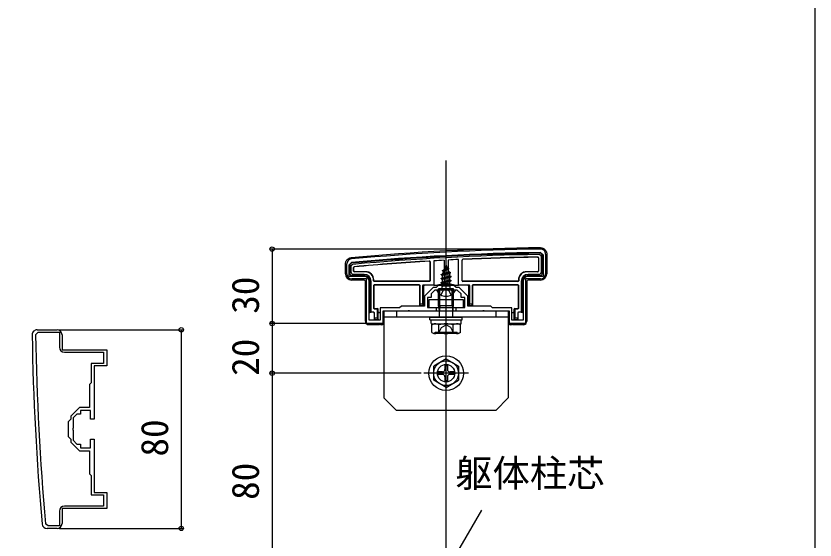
# Model space of a CAD drawing. Units: millimetres, scale not verified. Extents: x -875 to 875, y -1307 to 1299.
# Drawn here: x 553.5 to 875, y 461.1 to 672.2 of the extents above; entities that cross this region are included whole.
import ezdxf
from ezdxf.enums import TextEntityAlignment as Align

# ---------------------------------------------------------------- set-up
doc = ezdxf.new("R2010")
doc.units = ezdxf.units.MM
doc.header["$LTSCALE"] = 4
for name, color, linetype in [('0-3_YKK_11', 7, 'Continuous'), ('0-5_YKK_13', 4, 'Continuous'), ('0-6_YKK_D', 6, 'Continuous'), ('0-7_YKK_ZWAK', 7, 'Continuous'), ('0-8_YSS_K', 3, 'Continuous')]:
    doc.layers.add(name, color=color, linetype=linetype)
doc.styles.add('ＭＳ ゴシック', font='')
doc.styles.get('ＭＳ ゴシック').set_extended_font_data('MS Gothic')

msp = doc.modelspace()

# ---------------------------------------------------------------- linework, layer by layer
at = {"layer": '0-3_YKK_11'}
for p, q in [((766.558, 576.299), (766.558, 568.299)), ((686.558, 568.299), (686.558, 572.299)), ((764.558, 566.299), (758.558, 566.299)), ((562, 545.753), (570, 545.753)), ((572, 543.753), (572, 537.753)), ((570, 465.753), (566, 465.753))]:
    msp.add_line(p, q, dxfattribs=at)
for points in [[(764.543, 576.899), (765.558, 575.899), (765.558, 567.299), (759.558, 567.299)], [(693.558, 567.299), (687.558, 567.299), (687.558, 571.897), (688.467, 572.893)], [(758.558, 566.299), (758.558, 548.299), (752.058, 548.299), (752.058, 553.299), (742.016, 553.299), (741.833, 553.419), (741.283, 553.419), (741.099, 553.299), (730.558, 553.299), (730.558, 554.799), (734.058, 554.799), (734.058, 558.799), (732.558, 558.799), (732.558, 560.299), (731.058, 561.799), (727.016, 561.799), (726.833, 561.919), (726.283, 561.919), (726.099, 561.799), (722.058, 561.799), (720.558, 560.299), (720.558, 558.799), (719.058, 558.799), (719.058, 554.799), (722.558, 554.799), (722.558, 553.299), (712.016, 553.299), (711.833, 553.419), (711.283, 553.419), (711.099, 553.299), (701.058, 553.299), (701.058, 548.299), (694.558, 548.299), (694.558, 566.299), (688.558, 566.299)], [(757.558, 565.299), (757.558, 549.599), (753.058, 549.599), (753.058, 554.599), (745.258, 554.599), (744.558, 555.299), (735.258, 555.299), (735.258, 559.296), (731.755, 562.799), (730.558, 562.799), (729.558, 563.799), (723.558, 563.799), (722.558, 562.799), (721.361, 562.799), (717.858, 559.296), (717.858, 555.299), (708.558, 555.299), (707.858, 554.599), (700.058, 554.599), (700.058, 549.599), (695.558, 549.599), (695.558, 565.299)], [(561.4, 543.739), (562.4, 544.753), (571, 544.753), (571, 538.753)], [(572, 537.753), (590, 537.753), (590, 531.253), (585, 531.253), (585, 521.211), (584.88, 521.028), (584.88, 520.478), (585, 520.295), (585, 509.753), (583.5, 509.753), (583.5, 513.253), (579.5, 513.253), (579.5, 511.753), (578, 511.753), (576.5, 510.253), (576.5, 506.211), (576.38, 506.028), (576.38, 505.478), (576.5, 505.295), (576.5, 501.253), (578, 499.753), (579.5, 499.753), (579.5, 498.253), (583.5, 498.253), (583.5, 501.753), (585, 501.753), (585, 491.211), (584.88, 491.028), (584.88, 490.478), (585, 490.295), (585, 480.253), (590, 480.253), (590, 473.753), (572, 473.753), (572, 467.753)], [(573, 536.753), (588.7, 536.753), (588.7, 532.253), (583.7, 532.253), (583.7, 524.453), (583, 523.753), (583, 514.453), (579.003, 514.453), (575.5, 510.95), (575.5, 509.753), (574.5, 508.753), (574.5, 502.753), (575.5, 501.753), (575.5, 500.556), (579.003, 497.053), (583, 497.053), (583, 487.753), (583.7, 487.053), (583.7, 479.253), (588.7, 479.253), (588.7, 474.753), (573, 474.753)], [(571, 472.753), (571, 466.753), (566.402, 466.753), (565.406, 467.663)]]:
    msp.add_lwpolyline(points, dxfattribs=at)
for centre, radius, start, end in [((778.973, -421.6), 1000.003, 90.82764, 95.19793), ((778.973, -421.595), 998.598, 90.82796, 95.20003), ((764.558, 576.299), 2, 0.00001, 90.82763), ((688.558, 572.299), 2, 95.19795, 180), ((688.558, 568.299), 2, 180.00001, 269.99999), ((693.558, 565.299), 2, 0.00001, 89.99999), ((759.558, 565.299), 2, 90.00001, 179.99999), ((764.558, 568.299), 2, 270.00001, 359.99999), ((562, 543.753), 2, 90.00001, 180.82763), ((1559.898, 558.169), 1000.003, 180.82764, 185.19793), ((1559.894, 558.169), 998.598, 180.82796, 185.20003), ((570, 543.753), 2, 0.00001, 89.99999), ((573, 538.753), 2, 180.00001, 269.99999), ((573, 472.753), 2, 90.00001, 179.99999), ((566, 467.753), 2, 185.19795, 270), ((570, 467.753), 2, 270.00001, 359.99999)]:
    msp.add_arc(centre, radius, start, end, dxfattribs=at)
at = {"layer": '0-5_YKK_13'}
for p, q in [((765.258, 568.299), (765.258, 575.899)), ((767.058, 576.304), (767.058, 568.294)), ((686.058, 568.294), (686.058, 572.303)), ((720.058, 573.063), (720.058, 565.599)), ((720.136, 573.147), (720.136, 565.52)), ((721.609, 573.551), (721.558, 563.799)), ((725.757, 573.781), (725.807, 564.299)), ((726.558, 558.299), (726.558, 572.453)), ((727.359, 573.866), (727.308, 564.299)), ((731.558, 563.799), (731.504, 574.072)), ((732.979, 565.52), (732.979, 573.855)), ((733.058, 565.599), (733.058, 573.78)), ((763.679, 574.702), (763.679, 569.477)), ((763.758, 574.782), (763.758, 569.399)), ((764.758, 575.401), (764.758, 568.789)), ((687.858, 571.897), (687.858, 568.299)), ((688.358, 568.789), (688.358, 571.449)), ((689.358, 569.399), (689.358, 570.892)), ((689.436, 569.477), (689.436, 570.82)), ((694.058, 569.099), (689.658, 569.099)), ((694.136, 569.177), (689.736, 569.177)), ((725.525, 569.307), (725.134, 568.362)), ((725.134, 568.362), (727.627, 569.217)), ((725.158, 569.519), (727.608, 570.314)), ((725.158, 569.619), (725.811, 569.996)), ((725.158, 569.519), (725.525, 569.307)), ((725.525, 569.307), (727.257, 570.111)), ((726.558, 571.799), (725.811, 569.996)), ((725.811, 569.996), (726.982, 570.775)), ((725.958, 571.109), (726.211, 570.962)), ((726.558, 571.799), (726.982, 570.775)), ((726.982, 570.775), (727.608, 570.414)), ((727.257, 570.111), (727.608, 570.314)), ((727.257, 570.111), (727.627, 569.217)), ((727.608, 570.314), (727.608, 570.414)), ((727.627, 569.217), (728.308, 568.824)), ((763.379, 569.177), (758.979, 569.177)), ((763.458, 569.099), (759.058, 569.099)), ((688.558, 567.599), (693.558, 567.599)), ((693.558, 568.099), (689.048, 568.099)), ((697.436, 565.599), (697.436, 565.877)), ((724.558, 568.029), (728.308, 568.824)), ((724.558, 567.929), (728.308, 568.724)), ((724.558, 568.029), (725.134, 568.362)), ((724.558, 567.929), (724.558, 568.029)), ((724.558, 567.929), (725.083, 567.626)), ((728.558, 567.234), (724.558, 566.439)), ((724.558, 566.339), (728.558, 567.134)), ((724.558, 566.439), (725.083, 566.742)), ((724.558, 566.339), (724.558, 566.439)), ((724.558, 566.339), (725.083, 566.036)), ((727.923, 568.502), (725.083, 567.626)), ((725.083, 566.742), (725.083, 567.626)), ((725.083, 566.742), (728.033, 567.537)), ((728.033, 566.831), (725.083, 566.036)), ((725.083, 565.152), (725.083, 566.036)), ((725.083, 565.152), (728.033, 565.947)), ((727.923, 568.502), (728.308, 568.724)), ((727.923, 568.502), (728.033, 568.238)), ((728.033, 567.537), (728.033, 568.238)), ((728.033, 567.537), (728.558, 567.234)), ((728.033, 566.831), (728.558, 567.134)), ((728.033, 565.947), (728.033, 566.831)), ((728.033, 565.947), (728.558, 565.644)), ((728.308, 568.724), (728.308, 568.824)), ((728.558, 567.134), (728.558, 567.234)), ((755.679, 565.877), (755.679, 565.599)), ((764.067, 568.099), (759.558, 568.099)), ((759.558, 567.599), (764.558, 567.599)), ((693.559, 565.799), (688.553, 565.799)), ((694.058, 549.296), (694.058, 565.3)), ((695.858, 565.299), (695.858, 552.862)), ((696.358, 552.877), (696.358, 565.299)), ((697.358, 565.52), (697.358, 565.799)), ((697.358, 563.577), (697.358, 554.52)), ((697.436, 563.499), (697.436, 554.599)), ((719.836, 565.22), (697.658, 565.22)), ((715.758, 563.877), (697.658, 563.877)), ((719.758, 565.299), (697.736, 565.299)), ((715.679, 563.799), (697.736, 563.799)), ((715.979, 555.599), (715.979, 563.499)), ((716.058, 556.099), (716.058, 563.577)), ((717.058, 563.499), (717.058, 556.099)), ((721.558, 563.799), (717.362, 563.799)), ((717.558, 555.599), (717.558, 563.499)), ((721.558, 563.799), (721.858, 563.799)), ((721.858, 563.799), (722.13, 563.799)), ((722.422, 563.799), (723.121, 563.799)), ((723.121, 563.799), (729.995, 563.799)), ((724.558, 564.849), (728.558, 565.644)), ((728.558, 565.544), (724.558, 564.749)), ((724.558, 564.749), (725.083, 564.446)), ((724.778, 563.386), (725.083, 563.562)), ((728.193, 563.386), (724.778, 563.386)), ((724.923, 562.299), (724.923, 563.386)), ((728.033, 565.241), (725.083, 564.446)), ((725.083, 563.562), (725.083, 564.446)), ((725.083, 563.562), (728.033, 564.357)), ((725.199, 563.386), (728.558, 564.054)), ((728.558, 563.954), (725.702, 563.386)), ((727.308, 564.299), (725.807, 564.299)), ((725.807, 564.299), (725.807, 564.185)), ((726.558, 541.731), (726.558, 564.731)), ((728.033, 563.651), (727.052, 563.386)), ((727.308, 564.185), (727.308, 564.299)), ((728.033, 564.357), (728.033, 565.241)), ((728.033, 564.357), (728.558, 564.054)), ((728.033, 563.651), (728.558, 563.954)), ((728.033, 563.386), (728.033, 563.651)), ((728.193, 562.299), (728.193, 563.386)), ((728.558, 563.954), (728.558, 564.054)), ((729.995, 563.799), (730.693, 563.799)), ((730.985, 563.799), (731.258, 563.799)), ((731.258, 563.799), (731.558, 563.799)), ((735.753, 563.799), (731.558, 563.799)), ((755.458, 565.22), (733.279, 565.22)), ((755.379, 565.299), (733.358, 565.299)), ((735.558, 563.499), (735.558, 555.599)), ((736.058, 556.099), (736.058, 563.499)), ((737.058, 563.577), (737.058, 556.099)), ((737.136, 563.499), (737.136, 555.599)), ((755.458, 563.877), (737.358, 563.877)), ((755.379, 563.799), (737.436, 563.799)), ((755.679, 554.599), (755.679, 563.499)), ((755.758, 565.799), (755.758, 565.52)), ((755.758, 554.52), (755.758, 563.577)), ((756.758, 565.299), (756.758, 552.877)), ((757.258, 552.862), (757.258, 565.299)), ((759.058, 565.3), (759.058, 549.296)), ((764.562, 565.799), (759.557, 565.799)), ((730.153, 561.799), (722.962, 561.799)), ((729.558, 562.231), (723.558, 562.231)), ((723.558, 555.577), (723.558, 562.231)), ((724.098, 555.577), (724.098, 562.231)), ((724.508, 559.833), (725.413, 561.648)), ((726.558, 562.257), (725.413, 561.648)), ((726.558, 562.257), (727.703, 561.648)), ((728.608, 559.833), (727.703, 561.648)), ((729.018, 555.577), (729.018, 562.231)), ((729.558, 555.577), (729.558, 562.231)), ((697.658, 554.22), (698.758, 554.22)), ((697.736, 554.299), (698.958, 554.299)), ((698.958, 554.227), (698.758, 554.22)), ((698.758, 554.22), (698.758, 550.399)), ((699.258, 553.936), (699.258, 553.999)), ((701.558, 553.299), (701.558, 518.299)), ((751.558, 553.299), (701.558, 553.299)), ((706.558, 553.299), (706.558, 550.799)), ((716.042, 555.599), (715.979, 555.599)), ((716.058, 556.099), (716.042, 555.599)), ((716.042, 555.599), (717.558, 555.599)), ((717.058, 556.099), (716.058, 556.099)), ((717.058, 556.099), (717.558, 555.599)), ((723.558, 555.577), (729.558, 555.577)), ((723.883, 553.577), (723.558, 555.577)), ((724.098, 555.577), (723.883, 553.577)), ((723.883, 550.799), (723.883, 553.577)), ((729.018, 555.577), (729.233, 553.577)), ((729.233, 553.577), (729.558, 555.577)), ((729.233, 550.799), (729.233, 553.577)), ((735.558, 555.599), (736.058, 556.099)), ((735.558, 555.599), (737.073, 555.599)), ((737.058, 556.099), (736.058, 556.099)), ((737.073, 555.599), (737.058, 556.099)), ((737.073, 555.599), (737.136, 555.599)), ((746.558, 553.299), (746.558, 550.799)), ((751.558, 553.299), (751.558, 518.299)), ((751.858, 548.298), (751.858, 553.299)), ((753.858, 553.999), (753.858, 553.936)), ((753.858, 553.936), (753.858, 549.899)), ((754.158, 554.299), (755.379, 554.299)), ((754.358, 554.22), (754.158, 554.227)), ((754.358, 554.22), (755.458, 554.22)), ((754.358, 550.399), (754.358, 554.22)), ((695.56, 552.799), (695.858, 552.799)), ((695.858, 552.862), (696.358, 552.877)), ((695.858, 552.862), (695.858, 552.799)), ((697.458, 552.877), (696.358, 552.877)), ((697.671, 552.493), (697.671, 552.491)), ((697.671, 552.491), (697.671, 549.899)), ((697.742, 549.899), (697.671, 549.899)), ((697.758, 550.399), (697.742, 549.899)), ((697.742, 549.899), (699.258, 549.899)), ((697.758, 550.399), (697.758, 552.577)), ((698.758, 550.399), (697.758, 550.399)), ((699.558, 552.799), (699.955, 552.799)), ((751.558, 550.799), (701.558, 550.799)), ((720.058, 549.799), (720.058, 550.799)), ((720.058, 550.799), (733.058, 550.799)), ((720.058, 549.799), (733.058, 549.799)), ((720.501, 549.799), (732.682, 549.799)), ((720.501, 548.277), (720.501, 549.799)), ((733.058, 549.799), (733.058, 550.799)), ((753.16, 552.799), (753.558, 552.799)), ((753.858, 549.899), (754.358, 550.399)), ((753.858, 549.899), (755.373, 549.899)), ((755.358, 550.399), (754.358, 550.399)), ((755.358, 552.577), (755.358, 550.399)), ((755.373, 549.899), (755.358, 550.399)), ((755.373, 549.899), (755.444, 549.899)), ((755.444, 552.493), (755.444, 552.491)), ((755.444, 552.491), (755.444, 549.899)), ((756.758, 552.877), (755.658, 552.877)), ((756.758, 552.877), (757.258, 552.862)), ((757.258, 552.862), (757.258, 552.799)), ((757.258, 552.799), (757.555, 552.799)), ((695.258, 548.345), (695.258, 547.829)), ((695.72, 547.891), (699.795, 547.891)), ((700.092, 547.875), (700.258, 547.799)), ((700.258, 548.299), (700.258, 547.799)), ((700.759, 547.799), (700.258, 547.799)), ((720.784, 547.731), (721.65, 548.231)), ((720.784, 544.731), (720.784, 547.731)), ((721.65, 548.231), (731.465, 548.231)), ((723.458, 544.231), (724.704, 546.731)), ((723.671, 544.746), (723.671, 547.715)), ((724.704, 546.731), (726.558, 547.716)), ((728.411, 546.731), (726.558, 547.716)), ((729.658, 544.231), (728.411, 546.731)), ((729.444, 544.746), (729.444, 547.715)), ((732.331, 547.731), (731.465, 548.231)), ((732.331, 544.731), (732.331, 547.731)), ((752.858, 547.799), (752.357, 547.799)), ((753.32, 547.891), (757.395, 547.891)), ((757.858, 548.345), (757.858, 547.829)), ((720.784, 544.731), (721.65, 544.231)), ((731.465, 544.231), (721.65, 544.231)), ((722.126, 544.231), (722.126, 544.831)), ((722.126, 544.831), (730.989, 544.831)), ((730.989, 544.231), (730.989, 544.831)), ((732.331, 544.731), (731.465, 544.231)), ((726.558, 519.299), (726.558, 537.299)), ((726.558, 534.049), (721.558, 531.162)), ((726.558, 534.049), (731.558, 531.162)), ((721.558, 525.436), (721.558, 531.162)), ((726.058, 531.449), (726.058, 529.799)), ((726.058, 531.449), (727.058, 531.449)), ((727.058, 531.449), (727.058, 529.799)), ((731.558, 531.162), (731.558, 525.436)), ((735.558, 528.299), (717.558, 528.299)), ((725.058, 528.799), (723.408, 528.799)), ((723.408, 527.799), (723.408, 528.799)), ((725.058, 527.799), (723.408, 527.799)), ((729.708, 528.799), (728.058, 528.799)), ((729.708, 527.799), (728.058, 527.799)), ((729.708, 528.799), (729.708, 527.799)), ((726.558, 522.549), (721.558, 525.436)), ((726.058, 526.799), (726.058, 525.149)), ((727.058, 525.149), (726.058, 525.149)), ((726.558, 522.549), (731.558, 525.436)), ((727.058, 526.799), (727.058, 525.149)), ((706.558, 513.299), (701.558, 518.299)), ((746.558, 513.299), (751.558, 518.299)), ((746.558, 513.299), (706.558, 513.299))]:
    msp.add_line(p, q, dxfattribs=at)
for points in [[(764.526, 578.799), (764.83, 578.785), (765.129, 578.734), (765.421, 578.647), (765.7, 578.525), (765.96, 578.371), (766.202, 578.185), (766.419, 577.972), (766.607, 577.734), (766.766, 577.475), (766.892, 577.199), (766.983, 576.909), (767.039, 576.608), (767.058, 576.304)], [(764.057, 576.091), (764.273, 576.061), (764.469, 575.964), (764.624, 575.812), (764.723, 575.618), (764.758, 575.401)], [(764.547, 576.599), (764.549, 576.599), (764.55, 576.599), (764.551, 576.599), (764.552, 576.599), (764.553, 576.599), (764.555, 576.599), (764.556, 576.599), (764.557, 576.599)], [(765.258, 575.908), (765.221, 576.122), (765.12, 576.315), (764.966, 576.467), (764.772, 576.565), (764.557, 576.599)], [(686.058, 572.303), (686.07, 572.549), (686.106, 572.792), (686.166, 573.03), (686.249, 573.263), (686.354, 573.484), (686.481, 573.695), (686.629, 573.893), (686.794, 574.074), (686.977, 574.238), (687.175, 574.384), (687.387, 574.51), (687.61, 574.614), (687.841, 574.695), (688.081, 574.753), (688.327, 574.788)], [(688.486, 572.593), (688.169, 572.479), (687.943, 572.231), (687.858, 571.906)], [(688.486, 572.593), (688.487, 572.594), (688.488, 572.594), (688.489, 572.594), (688.49, 572.594), (688.492, 572.594), (688.494, 572.594)], [(719.74, 573.363), (719.897, 573.329), (720.014, 573.219), (720.058, 573.063)], [(720.136, 573.147), (720.093, 573.302), (719.976, 573.412), (719.818, 573.446)], [(733.265, 574.154), (733.121, 574.11), (733.017, 574.001), (732.979, 573.855)], [(733.058, 573.78), (733.096, 573.926), (733.2, 574.035), (733.344, 574.079)], [(763.374, 575.002), (763.526, 574.963), (763.638, 574.854), (763.679, 574.702)], [(763.758, 574.782), (763.716, 574.934), (763.605, 575.043), (763.453, 575.082)], [(688.358, 571.449), (688.44, 571.777), (688.667, 572.025), (688.986, 572.137)], [(689.631, 571.191), (689.492, 571.142), (689.394, 571.035), (689.358, 570.892)], [(689.436, 570.82), (689.472, 570.963), (689.571, 571.071), (689.709, 571.119)], [(725.158, 569.519), (725.158, 569.619), (727.608, 570.414)], [(725.958, 571.109), (725.958, 571.209), (726.425, 571.479)], [(722.13, 563.799), (722.26, 563.799), (722.364, 563.799), (722.422, 563.799)], [(724.558, 564.749), (724.558, 564.849), (725.083, 565.152)], [(725.577, 564.126), (725.697, 564.138), (725.779, 564.159), (725.807, 564.185)], [(727.308, 564.185), (727.337, 564.159), (727.418, 564.138), (727.538, 564.126)], [(728.033, 565.241), (728.558, 565.544), (728.558, 565.644)], [(730.693, 563.799), (730.751, 563.799), (730.855, 563.799), (730.985, 563.799)], [(698.758, 550.399), (699.258, 549.899), (699.258, 553.936)], [(751.858, 553.299), (701.258, 553.299), (701.258, 548.298)], [(695.423, 547.889), (695.461, 547.892), (695.539, 547.89), (695.646, 547.89)], [(720.501, 548.231), (732.682, 548.231), (732.682, 549.753)], [(752.858, 548.299), (752.858, 547.799), (753.023, 547.875)], [(757.469, 547.89), (757.576, 547.89), (757.654, 547.892), (757.692, 547.889)]]:
    msp.add_lwpolyline(points, dxfattribs=at)
msp.add_lwpolyline([(719.558, 554.799), (733.558, 554.799), (733.558, 557.799), (719.558, 557.799)], close=True, dxfattribs=at)
for radius in [7, 5, 3.5]:
    msp.add_circle((726.558, 528.299), radius, dxfattribs=at)
for centre, radius, start, end in [((778.973, -421.597), 1000.5, 90.82736, 95.19818), ((778.973, -421.597), 998.3, 90.82797, 95.20003), ((778.973, -421.597), 997.8, 90.85656, 95.17429), ((764.558, 575.899), 0.7, 0, 0.78548), ((778.973, -421.597), 996.8, 93.4022, 95.14228), ((778.973, -421.597), 996.721, 93.40699, 95.13815), ((778.973, -421.597), 996.8, 93.0603, 93.29912), ((778.973, -421.597), 996.8, 92.72956, 92.96812), ((778.973, -421.597), 996.8, 90.89213, 92.6282), ((778.973, -421.597), 996.721, 90.89672, 92.62388), ((688.558, 571.897), 0.7, 179.29213, 180), ((689.658, 569.399), 0.3, 180.00157, 269.99843), ((689.736, 569.477), 0.3, 180.00157, 269.99843), ((763.379, 569.477), 0.3, 270.00157, 359.99843), ((763.458, 569.399), 0.3, 270.00157, 359.99843), ((688.558, 568.299), 0.7, 180, 180.77436), ((688.558, 568.299), 0.7, 180.77436, 269.22564), ((688.558, 568.299), 0.7, 269.22564, 270), ((693.558, 565.299), 2.8, 0, 90), ((693.558, 565.299), 2.3, 0, 90), ((759.558, 565.299), 2.8, 90, 180), ((759.558, 565.299), 2.3, 90, 180), ((764.558, 568.299), 0.7, 270, 270.77436), ((764.558, 568.299), 0.7, 270.77436, 359.22564), ((764.558, 568.299), 0.7, 359.22564, 0), ((697.658, 565.52), 0.3, 180.00157, 269.99843), ((697.658, 563.577), 0.3, 90.00157, 179.99843), ((697.736, 565.599), 0.3, 180.00157, 269.99843), ((697.736, 563.499), 0.3, 90.00157, 179.99843), ((715.679, 563.499), 0.3, 0.00157, 89.99843), ((715.758, 563.577), 0.3, 0.00157, 89.99843), ((717.858, 563.499), 0.3, 90, 180), ((719.758, 565.599), 0.3, 270.00157, 359.99843), ((719.836, 565.52), 0.3, 270.00157, 359.99843), ((733.279, 565.52), 0.3, 180.00157, 269.99843), ((733.358, 565.599), 0.3, 180.00157, 269.99843), ((735.258, 563.499), 0.3, 0, 90), ((737.358, 563.577), 0.3, 90.00157, 179.99843), ((737.436, 563.499), 0.3, 90.00157, 179.99843), ((755.379, 565.599), 0.3, 270.00157, 359.99843), ((755.379, 563.499), 0.3, 0.00157, 89.99843), ((755.458, 565.52), 0.3, 270.00157, 359.99843), ((755.458, 563.577), 0.3, 0.00157, 89.99843), ((722.962, 561.644), 0.154, 90, 207.28096), ((726.558, 563.499), 4.2, 207.28096, 332.71904), ((724.423, 562.299), 0.5, 270, 0), ((728.693, 562.299), 0.5, 180, 270), ((730.153, 561.644), 0.154, 332.71904, 90), ((697.658, 554.52), 0.3, 180.00157, 269.99843), ((697.736, 554.599), 0.3, 180.00157, 269.99843), ((698.958, 553.999), 0.3, 0, 90), ((754.158, 553.999), 0.3, 90, 180), ((755.379, 554.599), 0.3, 270.00157, 359.99843), ((755.458, 554.52), 0.3, 270.00157, 359.99843), ((697.458, 552.577), 0.3, 0.00157, 89.99843), ((699.558, 552.499), 0.3, 90, 180), ((753.558, 552.499), 0.3, 0, 90), ((755.658, 552.577), 0.3, 90.00157, 179.99843), ((722.213, 545.565), 2.598, 55.86369, 115.45615), ((726.558, 538.609), 9.553, 72.41205, 107.58795), ((730.902, 545.565), 2.598, 64.54385, 124.13631), ((722.213, 546.896), 2.598, 244.54385, 304.13631), ((726.558, 553.852), 9.553, 252.41205, 287.58795), ((730.902, 546.896), 2.598, 235.86369, 295.45615), ((725.058, 529.799), 1, 270, 0), ((725.058, 526.799), 1, 0, 90), ((728.058, 529.799), 1, 180, 270), ((728.058, 526.799), 1, 90, 180)]:
    msp.add_arc(centre, radius, start, end, dxfattribs=at)
for centre, major_axis, ratio, start_param, end_param in [((694.058, 565.799), (2.334, 2.334), 0.999973, 5.4978009, 7.0685698), ((694.136, 565.877), (2.334, 2.334), 0.999973, 5.4978009, 7.0685698), ((758.979, 565.877), (-2.334, 2.334), 0.999973, 5.4978009, 7.0685698), ((759.058, 565.799), (-2.334, 2.334), 0.999973, 5.4978009, 7.0685698), ((688.562, 568.304), (-1.774, -1.774), 0.99628, 5.4996506, 7.06672), ((689.067, 568.808), (0.509, 0.509), 0.973329, 2.3697096, 3.9134757), ((764.048, 568.808), (-0.509, 0.509), 0.973329, 2.3697096, 3.9134757), ((764.553, 568.304), (1.774, -1.774), 0.99628, 5.4996506, 7.06672), ((693.557, 565.298), (0.355, 0.355), 0.99628, 5.4996506, 7.06672), ((717.362, 563.499), (-0.304, 0), 0.986394, 4.712389, 6.2831853), ((726.558, 563.3), (-4.247, 0), 0.2, 4.9453979, 5.6551575), ((726.558, 563.3), (-4.247, 0), 0.2, 3.7696205, 4.4793801), ((735.753, 563.499), (-0.304, 0), 0.986394, 3.1415927, 4.712389), ((759.559, 565.298), (-0.355, 0.355), 0.99628, 5.4996506, 7.06672), ((698.958, 553.927), (0.214, 0.217), 0.969074, 5.5054223, 7.0762187), ((754.158, 553.927), (-0.214, 0.217), 0.969074, 5.490152, 7.0609483), ((695.56, 552.499), (0.302, -0.012), 0.991215, 1.6103939, 1.6184742), ((697.373, 552.493), (-0.115, 0.277), 0.992623, 4.322301, 5.8878614), ((699.558, 552.493), (0.213, 0.213), 0.994778, 0.7880162, 2.3535765), ((699.955, 552.499), (0.302, 0.012), 0.991215, 1.1858441, 1.5311987), ((753.16, 552.499), (0.302, -0.012), 0.991215, 1.6103939, 1.9557485), ((753.558, 552.493), (-0.213, 0.213), 0.994778, 3.9296088, 5.4951691), ((755.742, 552.493), (0.115, 0.277), 0.992623, 0.3953239, 1.9608843), ((757.555, 552.499), (0.302, 0.012), 0.991215, 1.5231185, 1.5311987), ((695.56, 549.302), (-1.065, -1.065), 0.99628, 5.4996506, 6.8675658), ((695.817, 549.558), (-2.691, -1.61), 0.42434, 1.1193596, 1.1798003), ((695.72, 547.872), (-0.3, 0), 0.061163, 4.712389, 4.9625918), ((699.795, 547.872), (-0.3, 0), 0.061163, 3.2741442, 4.712389), ((700.757, 548.3), (0.355, -0.355), 0.99628, 5.4996506, 7.06672), ((752.359, 548.3), (-0.355, -0.355), 0.99628, 5.4996506, 7.06672), ((753.32, 547.872), (-0.3, 0), 0.061163, 4.712389, 6.1506338), ((757.395, 547.872), (-0.3, 0), 0.061163, 4.4621862, 4.712389), ((757.298, 549.558), (-2.691, 1.61), 0.42434, 1.9617924, 2.0222331), ((757.555, 549.302), (1.065, -1.065), 0.99628, 5.6988048, 7.06672)]:
    msp.add_ellipse(centre, major_axis=major_axis, ratio=ratio, start_param=start_param, end_param=end_param, dxfattribs=at)
at = {"layer": '0-6_YKK_D'}
for p, q in [((763.558, 578.299), (655.558, 578.299)), ((656.558, 578.299), (656.558, 548.299)), ((694.558, 548.299), (655.558, 548.299)), ((694.558, 548.299), (655.558, 548.299)), ((656.558, 548.299), (656.558, 528.299)), ((571, 545.753), (621, 545.753)), ((620, 545.753), (620, 465.753)), ((716.558, 528.299), (655.558, 528.299)), ((716.558, 528.299), (655.558, 528.299)), ((656.558, 528.299), (656.558, 448.299)), ((571, 465.753), (621, 465.753))]:
    msp.add_line(p, q, dxfattribs=at)
msp.add_lwpolyline([(726.558, 448.299), (728.308, 451.33), (740.916, 473.164)], dxfattribs=at)
for centre in [(656.558, 578.299), (620, 545.753), (656.558, 548.299), (656.558, 548.299), (656.558, 528.299), (656.558, 528.299), (620, 465.753)]:
    msp.add_circle(centre, 0.875, dxfattribs=at)
at = {"layer": '0-7_YKK_ZWAK'}
msp.add_lwpolyline([(-875, -1307.1), (875, -1307.1), (875, 1242.9)], dxfattribs=at)
at = {"layer": '0-8_YSS_K'}
msp.add_line((726.558, 391.576), (726.558, 613.928), dxfattribs=at)

# ---------------------------------------------------------------- texts
at = {"layer": '0-6_YKK_D', "style": 'ＭＳ ゴシック'}
for s, p in [('30', (654.558, 552.219)), ('20', (654.558, 527.219)), ('80', (618, 494.716)), ('80', (654.558, 477.262))]:
    msp.add_text(s, height=11, rotation=90, dxfattribs=at).set_placement(p, align=Align.BOTTOM_LEFT)
msp.add_text('躯体柱芯', height=11, dxfattribs=at).set_placement((730.257, 479.189), align=Align.BOTTOM_LEFT)

doc.saveas('drawing.dxf')
